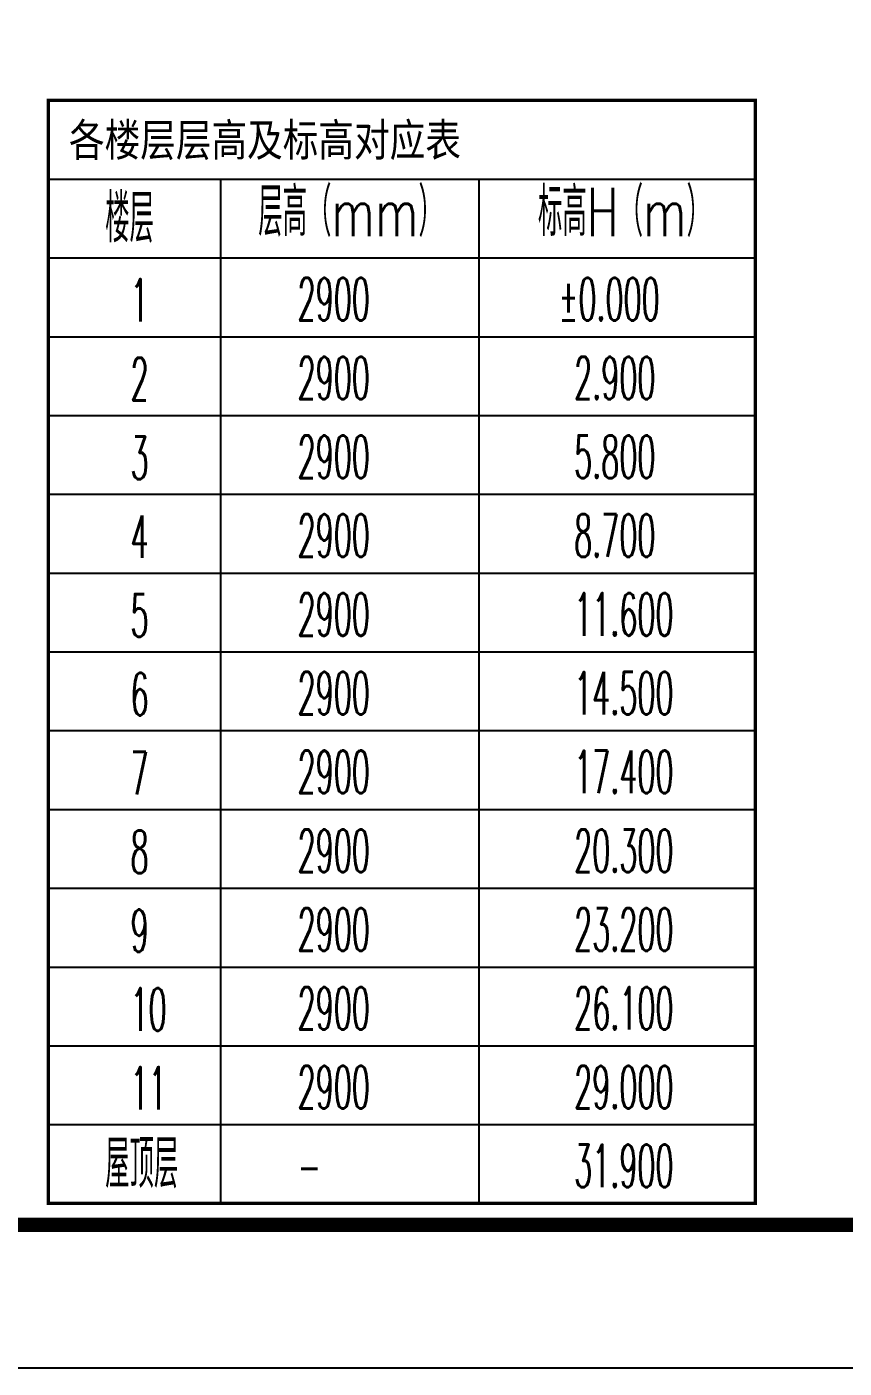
# Model space of a CAD drawing. Extents: x -518115 to 1124316, y -209821 to 1628073.
# Drawn here: x 883842 to 889545, y -206835 to -197472 of the extents above; entities that cross this region are included whole.
import ezdxf

# ---------------------------------------------------------------- set-up
doc = ezdxf.new("R2010")
doc.units = 0
doc.header["$LTSCALE"] = 1000
doc.header["$MEASUREMENT"] = 0
for name, color, linetype in [('C-Sheet-图框', 101, 'Continuous'), ('PUB_TEXT', 4, 'Continuous'), ('图框', 140, 'Continuous')]:
    doc.layers.add(name, color=color, linetype=linetype)
doc.layers.add('yichutu', color=7, linetype='Continuous', true_color=0xffffff, plot=False)
doc.styles.add('_TCH_DIM', font='SIMPLEX.shx', dxfattribs={"width": 0.7, "bigfont": 'GBCBIG.shx'})
doc.styles.add('宋体', font='', dxfattribs={"height": 50})
doc.styles.get('宋体').set_extended_font_data('SimSun')

# ---------------------------------------------------------------- blocks, each defined once
blk = doc.blocks.new('yct-841-594-84100-59399.9999999999-100-1000.0')
at = {"layer": 'yichutu', "color": 7, "true_color": 0xffffff}
blk.add_lwpolyline([(0, 0), (0, 59400), (84100, 59400), (84100, 0)], close=True, dxfattribs=at)
blk = doc.blocks.new('TK')
at = {"layer": '图框'}
blk.add_lwpolyline([(465375, 548713.7), (549475, 548713.7), (549475, 489313.7), (465375, 489313.7)], close=True, dxfattribs=at)
blk.add_lwpolyline([(465375, 548713.7), (549475, 548713.7), (549475, 489313.7), (465375, 489313.7)], close=True, dxfattribs=at)
at = {"layer": '图框', "const_width": 100}
blk.add_lwpolyline([(548475, 490313.7), (548475, 547713.7), (467875, 547713.7), (467875, 490313.7)], close=True, dxfattribs=at)

msp = doc.modelspace()

# ---------------------------------------------------------------- linework, layer by layer
at = {"layer": 'C-Sheet-图框', "color": 0}
for p, q in [((883992.4, -198535), (888925.3, -198535)), ((883992.4, -198535), (888925.3, -198535)), ((885193.6, -198535), (885193.6, -205685)), ((886995.6, -198535), (886995.6, -205685)), ((883992.4, -199085), (888925.3, -199085)), ((883992.4, -199635), (888925.3, -199635)), ((883992.4, -200185), (888925.3, -200185)), ((883992.4, -200735), (888925.3, -200735)), ((883992.4, -201285), (888925.3, -201285)), ((883992.4, -201835), (888925.3, -201835)), ((883992.4, -202385), (888925.3, -202385)), ((883992.4, -202935), (888925.3, -202935)), ((883992.4, -203485), (888925.3, -203485)), ((883992.4, -204035), (888925.3, -204035)), ((883992.4, -204585), (888925.3, -204585)), ((883992.4, -205135), (888925.3, -205135))]:
    msp.add_line(p, q, dxfattribs=at)
at = {"layer": 'C-Sheet-图框', "color": 0, "const_width": 24}
msp.add_lwpolyline([(883992.4, -205685), (888925.3, -205685), (888925.3, -197985), (883992.4, -197985), (883992.4, -205685)], dxfattribs=at)

# ---------------------------------------------------------------- block references
msp.add_blockref('TK', (348239.1, -696148.7))
at = {"layer": 'yichutu'}
msp.add_blockref('yct-841-594-84100-59399.9999999999-100-1000.0', (813614.1, -206835), dxfattribs=at)

# ---------------------------------------------------------------- texts
at = {"layer": 'PUB_TEXT', "color": 2, "style": '宋体', "width": 0.8}
msp.add_text('各楼层层高及标高对应表', height=227.848, dxfattribs=at).set_placement((884136.3, -198375.3))
at = {"layer": 'PUB_TEXT', "style": '_TCH_DIM'}
for s, height, width, p in [('层高（mm）', 337.59, 0.7, (885457.2, -198932.8)), ('标高H（m）', 337.59, 0.7, (887408.9, -198932.8)), ('楼层', 337.59, 0.7, (884388.9, -198977.1)), ('1', 297.5, 0.494118, (884566.1, -199529.7)), ('2900', 297.5, 0.494118, (885731.8, -199522.1)), ('%%P0.000', 297.5, 0.494118, (887552.5, -199522.1)), ('2', 297.5, 0.494118, (884566.1, -200079.7)), ('2900', 297.5, 0.494118, (885731.8, -200072.1)), ('2.900', 297.5, 0.494118, (887661.5, -200072.1)), ('3', 297.5, 0.494118, (884566.1, -200629.7)), ('2900', 297.5, 0.494118, (885731.8, -200622.1)), ('5.800', 297.5, 0.494118, (887661.5, -200622.1)), ('4', 297.5, 0.494118, (884566.1, -201179.7)), ('2900', 297.5, 0.494118, (885731.8, -201172.1)), ('8.700', 297.5, 0.494118, (887661.5, -201172.1)), ('5', 297.5, 0.494118, (884566.1, -201729.7)), ('2900', 297.5, 0.494118, (885731.8, -201722.1)), ('11.600', 297.5, 0.494118, (887661.5, -201722.1)), ('6', 297.5, 0.494118, (884566.1, -202279.7)), ('2900', 297.5, 0.494118, (885731.8, -202272.1)), ('14.500', 297.5, 0.494118, (887661.5, -202272.1)), ('7', 297.5, 0.494118, (884566.1, -202829.7)), ('2900', 297.5, 0.494118, (885731.8, -202822.1)), ('17.400', 297.5, 0.494118, (887661.5, -202822.1)), ('8', 297.5, 0.494118, (884566.1, -203379.7)), ('2900', 297.5, 0.494118, (885731.8, -203372.1)), ('20.300', 297.5, 0.494118, (887661.5, -203372.1)), ('9', 297.5, 0.494118, (884566.1, -203929.7)), ('2900', 297.5, 0.494118, (885731.8, -203922.1)), ('23.200', 297.5, 0.494118, (887661.5, -203922.1)), ('10', 297.5, 0.494118, (884566.1, -204479.7)), ('2900', 297.5, 0.494118, (885731.8, -204472.1)), ('26.100', 297.5, 0.494118, (887661.5, -204472.1)), ('11', 297.5, 0.494118, (884566.1, -205029.7)), ('2900', 297.5, 0.494118, (885731.8, -205022.1)), ('29.000', 297.5, 0.494118, (887661.5, -205022.1)), ('屋顶层', 337.59, 0.7, (884388.9, -205577.1)), ('31.900', 297.5, 0.494118, (887661.5, -205572.1)), ('-', 297.5, 0.494118, (885731.8, -205572.1))]:
    msp.add_text(s, height=height, dxfattribs=dict(at, width=width)).set_placement(p)

doc.saveas('drawing.dxf')
